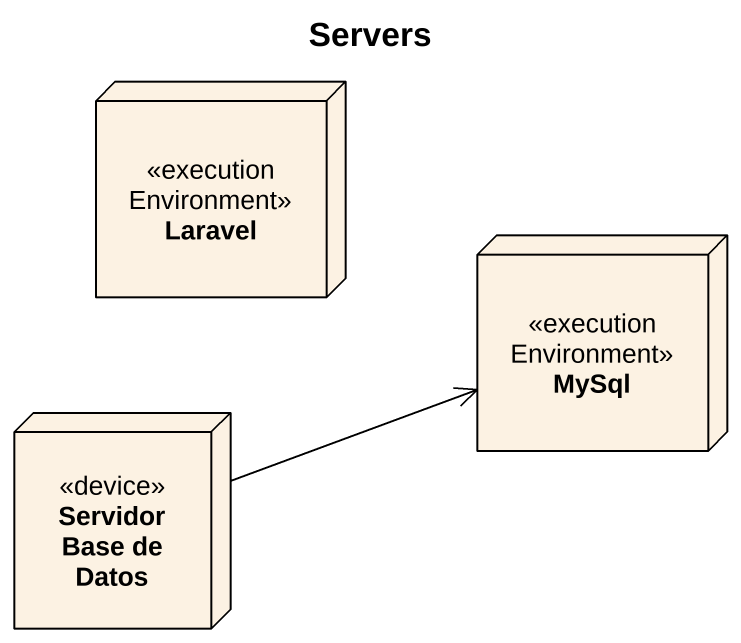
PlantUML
@startuml
title Servers
node Laravel <<executionEnvironment>>
node MySql <<executionEnvironment>>
node "Servidor Base de Datos" as Servidor_Base_de_Datos <<device>>
Servidor_Base_de_Datos -right-> MySql
@enduml
